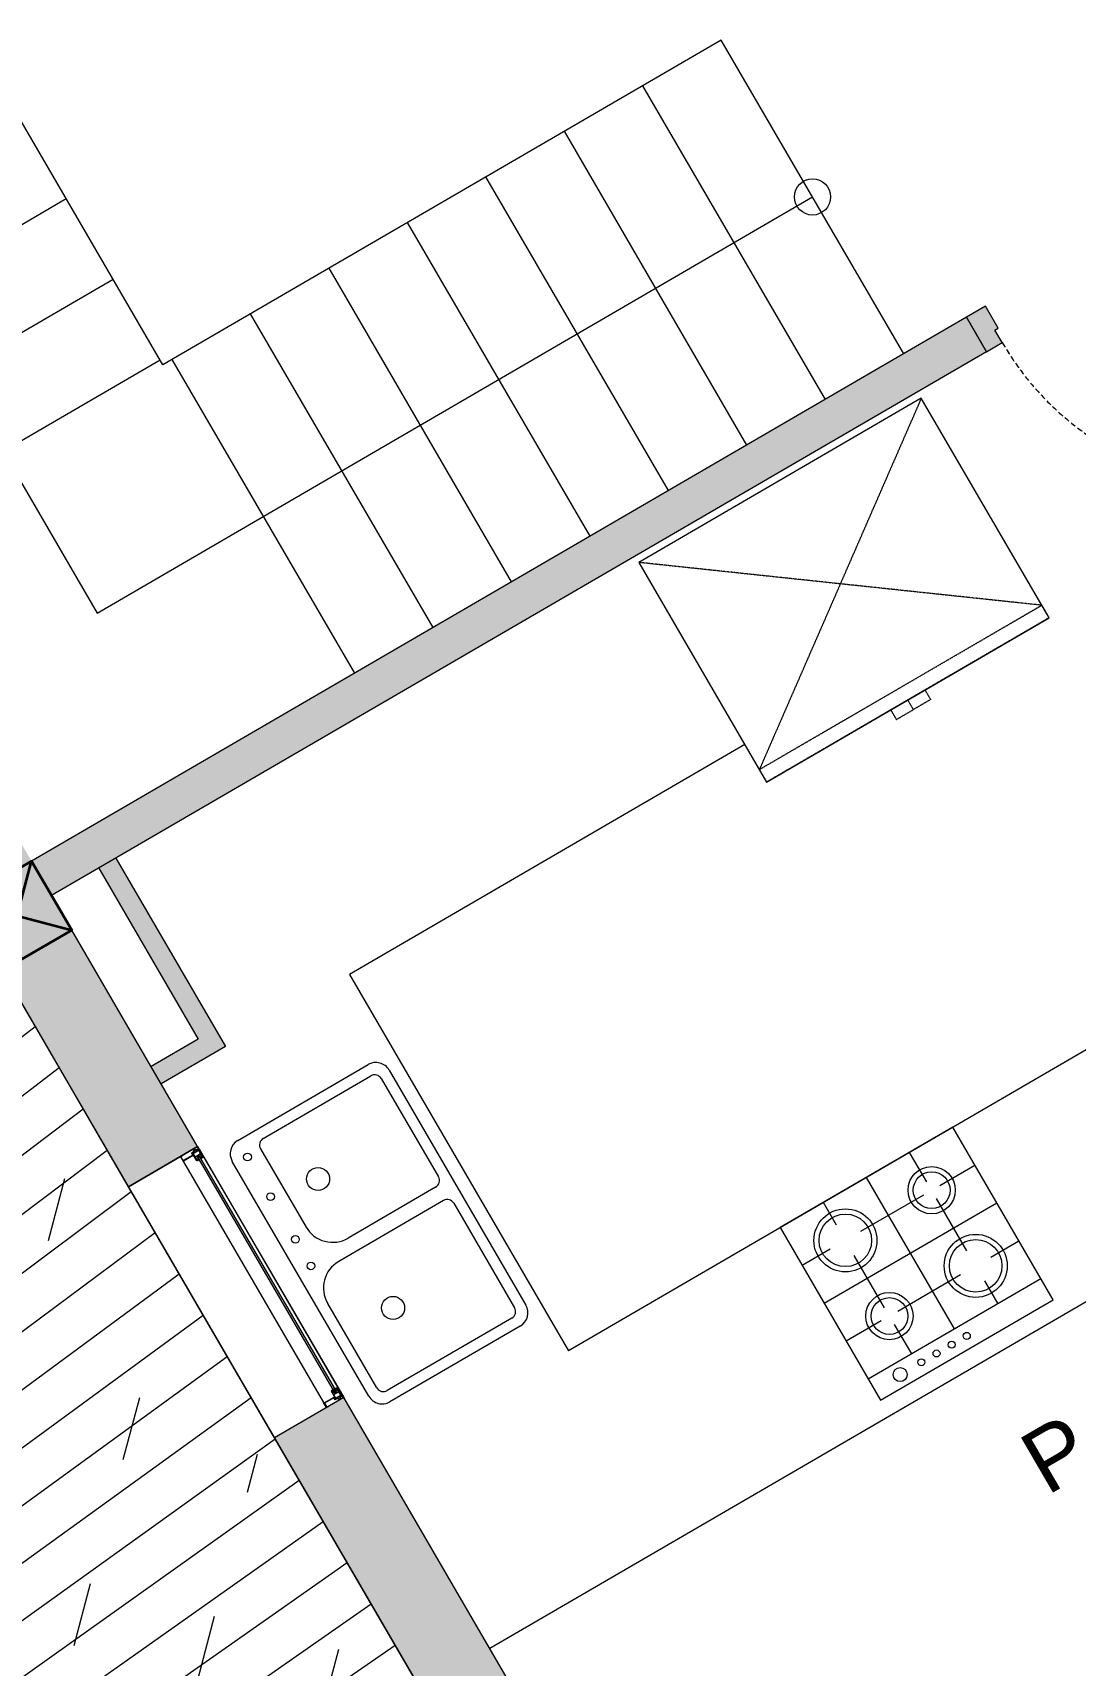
# Model space of a CAD drawing. Header units: millimetres. Extents: x 403824132 to 733479728, y 1974822364 to 2151530530.
# Drawn here: x 568749343 to 568752219, y 2063106159 to 2063110663 of the extents above; entities that cross this region are included whole.
import ezdxf
from ezdxf.enums import TextEntityAlignment as Align

# ---------------------------------------------------------------- set-up
doc = ezdxf.new("R2010")
doc.units = ezdxf.units.MM
doc.linetypes.add('HIDDEN', pattern=[0.75, 0.5, -0.25])
for name, color, linetype, lineweight in [('A-COT VACH', 2, 'Continuous', 35), ('A-HATCH', 251, 'Continuous', 5), ('A-TEXT', 7, 'Continuous', 18), ('E- CHU THICH', 162, 'Continuous', 13), ('E- THAY', 9, 'Continuous', 20), ('E- Tuong', 4, 'Continuous', 13), ('E-NoiThat', 32, 'Continuous', 9), ('i_Hatch', 250, 'Continuous', 13), ('i_ThietBi', 32, 'Continuous', 13), ('LD-CUA', 146, 'Continuous', 13), ('LD-THAY', 9, 'Continuous', 13)]:
    doc.layers.add(name, color=color, linetype=linetype, lineweight=lineweight)
doc.styles.add('AA - Arial - Regular', font='arial.ttf', dxfattribs={"height": 250})

# ---------------------------------------------------------------- blocks, each defined once
blk = doc.blocks.new('A$C67F81534')
at = {"color": 2, "linetype": 'Continuous'}
for p, q in [((505.0368122886863, 2254.250084117288), (497.9810249581933, 2284.33373191976)), ((505.0368122886863, 2254.250084117288), (530.3570659263058, 2228.267284944887)), ((943.2165586510673, 2228.267284944887), (968.5368122886866, 2254.250084117288)), ((968.5368122886866, 2254.250084117288), (975.5925996201113, 2284.33373191976)), ((530.3570659263058, 2228.267284944887), (515.381573151797, 2003.634893315146)), ((958.1920514265075, 2003.634893315146), (943.2165586510673, 2228.267284944887)), ((308.3283516196533, 2003.634893315262), (308.3283516196533, -4.17677219957e-05)), ((1183.828351619653, 2003.634893315262), (308.3283516196533, 2003.634893315262)), ((1183.828351619653, -4.17677219957e-05), (1183.828351619653, 2003.634893315262)), ((57.71316081751137, 1864.055273599108), (27.62951301410794, 1871.111060930183)), ((57.71316081751137, 1864.055273599108), (83.69595998991282, 1838.735019961372)), ((83.69595998991282, 1838.735019961372), (308.3283516196533, 1853.710512736696)), ((1408.460743249394, 1838.735019961372), (1183.828351619653, 1853.710512736696)), ((1434.443542421795, 1864.055273599108), (1408.460743249394, 1838.735019961372)), ((1434.443542421795, 1864.055273599108), (1464.527190224267, 1871.111060930183)), ((57.71316081751137, 1400.555273599108), (27.62951301410794, 1393.499486268032)), ((83.69595998991282, 1425.875527236843), (57.71316081751137, 1400.555273599108)), ((308.3283516196533, 1410.900034461636), (83.69595998991282, 1425.875527236843)), ((1183.828351619653, 1410.900034461636), (1408.460743249394, 1425.875527236843)), ((1408.460743249394, 1425.875527236843), (1434.443542421795, 1400.555273599108)), ((1434.443542421795, 1400.555273599108), (1464.527190224267, 1393.499486268032)), ((57.71316081751137, 1269.571950048907), (27.62951301410794, 1276.627737379982)), ((57.71316081751137, 1269.571950048907), (83.69595998991282, 1244.251696411054)), ((1434.443542421795, 1269.571950048907), (1408.460743249394, 1244.251696411054)), ((1434.443542421795, 1269.571950048907), (1464.527190224267, 1276.627737379982)), ((83.69595998991282, 1244.251696411054), (308.3283516196533, 1259.227189186378)), ((1408.460743249394, 1244.251696411054), (1183.828351619653, 1259.227189186378)), ((83.69595998991282, 831.3922036866423), (57.71316081751137, 806.0719500489067)), ((308.3283516196533, 816.4167109113187), (83.69595998991282, 831.3922036866423)), ((1183.828351619653, 816.4167109113187), (1408.460743249394, 831.3922036866423)), ((1408.460743249394, 831.3922036866423), (1434.443542421795, 806.0719500489067)), ((57.71316081751137, 806.0719500489067), (27.62951301410794, 799.0161627178313)), ((1434.443542421795, 806.0719500489067), (1464.527190224267, 799.0161627178313)), ((64.248076104559, 608.7750672858674), (34.16442830208689, 615.8308546169426)), ((64.248076104559, 608.7750672858674), (90.23087527696043, 583.4548136480153)), ((90.23087527696043, 583.4548136480153), (308.3283516196533, 597.9946454041637)), ((1401.925827961415, 583.4548136480153), (1183.828351619653, 597.9946454041637)), ((1427.908627133816, 608.7750672858674), (1401.925827961415, 583.4548136480153)), ((1427.908627133816, 608.7750672858674), (1457.99227493722, 615.8308546169426)), ((64.248076104559, 145.2750672858674), (34.16442830208689, 138.219279954792)), ((90.23087527696043, 170.5953209236031), (64.248076104559, 145.2750672858674)), ((308.3283516196533, 156.0554891674546), (90.23087527696043, 170.5953209236031)), ((1183.828351619653, 156.0554891674546), (1401.925827961415, 170.5953209236031)), ((1401.925827961415, 170.5953209236031), (1427.908627133816, 145.2750672858674)), ((1427.908627133816, 145.2750672858674), (1457.99227493722, 138.219279954792)), ((308.3283516196533, -4.17677219957e-05), (1183.828351619653, -4.17677219957e-05)), ((530.3570659263058, -224.6324333974626), (515.381573151797, -4.17677219957e-05)), ((958.1920514265075, -4.17677219957e-05), (943.2165586510673, -224.6324333974626)), ((505.0368122886863, -250.615232569864), (530.3570659263058, -224.6324333974626)), ((943.2165586510673, -224.6324333974626), (968.5368122886866, -250.615232569864)), ((505.0368122886863, -250.615232569864), (497.9810249581933, -280.6988803723361)), ((968.5368122886866, -250.615232569864), (975.5925996201113, -280.6988803723361))]:
    blk.add_line(p, q, dxfattribs=at)
at = {"color": 8, "linetype": 'Continuous'}
for p, q in [((561.1886273045093, 2226.211847519735), (546.3501636907458, 2003.634893315146)), ((328.9283516192809, 1983.034893315169), (328.9283516192809, 20.59995823225472)), ((1163.228351619094, 1983.034893315169), (328.9283516192809, 1983.034893315169)), ((1163.228351619094, 20.59995823225472), (1163.228351619094, 1983.034893315169)), ((85.75139741506426, 1807.903458583634), (308.3283516196533, 1822.741922197165)), ((1406.405305824242, 1807.903458583634), (1183.828351619653, 1822.741922197165)), ((308.3283516196533, 1441.86862500105), (85.75139741506426, 1456.707088614581)), ((85.75139741506426, 1213.420135033317), (308.3283516196533, 1228.258598646964)), ((1406.405305824242, 1213.420135033317), (1183.828351619653, 1228.258598646964)), ((308.3283516196533, 847.3853014508495), (85.75139741506426, 862.2237650643801)), ((328.9283516192809, 20.59995823225472), (1163.228351619094, 20.59995823225472)), ((561.1886273045093, -222.5769959723111), (546.3501636907458, -4.17677219957e-05))]:
    blk.add_line(p, q, dxfattribs=at)
at = {"color": 8}
for p, q in [((927.2234608875588, 2003.634893315146), (912.3849972737953, 2226.211847519735)), ((328.9283516192809, 1245.869158420479), (1066.094086513854, 1983.034893315169)), ((328.9283516192809, 1890.750542862573), (421.2127020722253, 1983.034893315169)), ((328.9283516192809, 1517.398162396159), (794.5650825388727, 1983.034893315169)), ((328.9283516192809, 1138.388927680091), (1163.228351619094, 1972.688927680137)), ((863.8768621627241, 1486.661247989745), (1163.228351619094, 1786.01273744693)), ((328.9283516192809, 1624.87839313643), (442.4412205750122, 1738.391262092162)), ((821.4504552911966, 1359.38202737621), (1163.228351619094, 1701.159923704457)), ((1183.828351619653, 1441.86862500105), (1406.405305824242, 1456.707088614581)), ((954.3865301543846, 1113.308867523214), (1163.228351619094, 1322.150688988506)), ((818.4667985718698, 875.5657594499643), (1163.228351619094, 1220.327312497655)), ((818.4667985718698, 875.5657594499643), (1163.228351619094, 1220.327312497655)), ((328.9283516192809, 951.7127374468837), (581.0341496877372, 1203.818535515107)), ((328.9283516192809, 866.8599237045273), (425.4706578264013, 963.4022299116476)), ((911.4828860973939, 691.3959887502715), (1163.228351619094, 943.1414542724381)), ((716.9432609323413, 774.042221810785), (804.985632378608, 862.0845932565861)), ((716.9432609323413, 774.042221810785), (804.985632378608, 862.0845932565861)), ((1183.828351619653, 847.3853014508495), (1406.405305824242, 862.2237650643801)), ((618.3232699073851, 777.2456072765635), (671.5438176793978, 830.4661550485761)), ((695.6868608454242, 752.7858217238681), (714.2754446882753, 771.3744055668358)), ((695.6868608454242, 752.7858217238681), (714.2754446882753, 771.3744055668358)), ((328.9283516192809, 487.8506889884593), (605.3281206442042, 764.2504580129172)), ((462.2402104483917, 519.3391713266028), (676.9437339818105, 734.0426948603708)), ((524.4656071923673, 581.5645680709276), (676.9437339818105, 734.0426948603708)), ((880.1511006252838, 660.0642032787435), (901.5855293506756, 681.4986320035532)), ((328.9283516192809, 108.8414542725077), (855.7776027852666, 635.6907054382609)), ((529.1864223033187, 20.59995823225472), (1163.228351619094, 654.6418875483793)), ((864.5295847943053, 644.4426874471827), (872.1641067899764, 652.0772094433196)), ((92.2863127030432, 552.6232522702776), (308.3283516196533, 567.0260548647492)), ((1050.553052395582, 451.4569203326245), (1163.228351619094, 564.1322195564862)), ((1399.870390536263, 552.6232522702776), (1183.828351619653, 567.0260548647492)), ((1121.263730513863, 426.0010762099407), (1163.228351619094, 467.9656973151723)), ((328.9283516192809, 386.0273124976084), (368.9021153319626, 426.0010762099407)), ((715.862612536177, 20.59995823225472), (1027.925635397434, 332.6629810932791)), ((308.3283516196533, 187.0240797069855), (92.2863127030432, 201.4268823013408)), ((1183.828351619653, 187.0240797069855), (1399.870390536263, 201.4268823013408)), ((619.6960902949795, 20.59995823225472), (654.5732549307868, 55.47712286817841)), ((1094.871847252361, 20.59995823225472), (1163.228351619094, 88.95646259910427)), ((927.2234608875588, -4.17677219957e-05), (912.3849972737953, -222.5769959723111))]:
    blk.add_line(p, q, dxfattribs=at)
at = {"color": 2, "linetype": 'Continuous'}
for centre, radius, start, end in [((736.7868122886866, 1266.141308836872), 1045.822171541418, 76.80048482844076, 103.1995151715592), ((736.7868122886866, 1266.141308836872), 984.0221715414186, 77.8904461773857, 102.1095538226143), ((1045.821936097927, 1632.305273599107), 1045.822171541418, 166.800484824993, 193.1995151750069), ((1045.821936097927, 1632.305273599107), 1014.922171541418, 166.800484824993, 193.1995151750069), ((446.3347671413794, 1632.305273599107), 1045.822171541418, 346.8004848249929, 13.19951517500699), ((1045.821936097927, 1632.305273599107), 984.0221715414186, 167.8904461969507, 192.1095538030492), ((446.3347671413794, 1632.305273599107), 984.0221715414186, 347.8904461969506, 12.10955380304924), ((1045.821936097927, 1037.821950048906), 1045.822171541418, 166.800484824993, 193.1995151750069), ((1045.821936097927, 1037.821950048906), 1014.922171541418, 166.800484824993, 193.1995151750069), ((446.3347671413794, 1037.821950048906), 1045.822171541418, 346.8004848249929, 13.19951517500699), ((1045.821936097927, 1037.821950048906), 984.0221715414186, 167.8904461969507, 192.1095538030492), ((446.3347671413794, 1037.821950048906), 984.0221715414186, 347.8904461969506, 12.10955380304924), ((1052.356851385906, 377.0250672858674), 1045.822171541418, 166.800484824993, 193.1995151750069), ((1052.356851385906, 377.0250672858674), 1014.922171541418, 166.800484824993, 193.1995151750069), ((439.7998518534004, 377.0250672858674), 1014.922171541418, 346.8004848249929, 13.19951517500699), ((439.7998518534004, 377.0250672858674), 1045.822171541418, 346.8004848249929, 13.19951517500699), ((1052.356851385906, 377.0250672858674), 984.0221715414186, 167.8904461969507, 192.1095538030492), ((439.7998518534004, 377.0250672858674), 984.0221715414186, 347.8904461969506, 12.10955380304924), ((736.7868122886866, 737.4935427105518), 984.0221715414186, 257.8904461773857, 282.1095538226141), ((736.7868122886866, 737.4935427105518), 1045.822171541418, 256.8004848284407, 283.1995151715593)]:
    blk.add_arc(centre, radius, start, end, dxfattribs=at)
at = {"color": 8, "linetype": 'Continuous'}
for centre, start, end in [((736.7868122886866, 1266.141308836872), 76.80048482844076, 103.1995151715592), ((446.3347671413794, 1632.305273599107), 346.8004848249929, 13.19951517500699), ((446.3347671413794, 1037.821950048906), 346.8004848249929, 13.19951517500699), ((736.7868122886866, 737.4935427105518), 256.8004848284407, 283.1995151715593)]:
    blk.add_arc(centre, 1014.922171541418, start, end, dxfattribs=at)
at = {"color": 8}
for centre, radius, start, end in [((804.4162054937331, 929.1248334007105), 30.87220209516123, 137.031016933112, 215.0700487606118), ((762.9405305003747, 931.9883384035202), 26.21356438686432, 308.1934003881607, 43.90766527647505), ((698.4538130257276, 914.3084581674776), 30.87220209516123, 177.0310169432422, 255.0700487456199), ((664.8409771053119, 889.8419802953722), 26.21356438686432, 348.1934004179134, 83.90766529289235), ((746.9635007828474, 917.8355939927278), 37.56386467009188, 156.0384737119898, 244.4359237815797), ((688.1855687834324, 896.1661885550711), 44.28682309241754, 343.9865722407625, 56.48782527179212), ((753.3095725048332, 929.539187815506), 23.71430456975139, 148.7907800971929, 240.7624311933613), ((726.3106848886237, 922.4175661433256), 20.53877804133036, 318.6409317407038, 70.91227962468447), ((781.8491265242917, 897.6381635996513), 32.21870847391171, 145.8330266303588, 240.6579535065184), ((744.2578962827101, 888.7897267848019), 29.076542895512, 318.5782775862965, 67.91270257753908), ((843.8439814401792, 900.6453499421476), 37.56386467009188, 116.0384737055574, 204.435923790608), ((784.8886479074132, 921.8273487653348), 44.28682309241754, 303.9865722332902, 16.48782525869027), ((856.2282795123756, 905.5316466687946), 23.71430456975139, 108.7907800931105, 200.7624312084795), ((830.9682415239513, 917.4307184215868), 20.53877804133036, 278.6409317388163, 30.91227958759037), ((865.1803050171579, 901.2171444548293), 26.21356438686432, 268.1934004093927, 3.907665283719358), ((895.1118898130951, 872.3635223428718), 30.87220209516123, 97.03101694599316, 175.0700487544899), ((630.6013881750405, 814.3490582781378), 44.28682309241754, 23.98657222476296, 96.48782523401907), ((661.6990710683167, 868.7305122999242), 37.56386467009188, 196.0384737004287, 284.4359237536527), ((642.9328612852843, 858.9651324599984), 20.53877804133036, 358.6409317294427, 110.9122796050728), ((659.0375189743935, 881.7751616106834), 23.71430456975139, 188.7907800966763, 280.7624312395101), ((678.2967813340945, 844.7409580952951), 29.076542895512, 358.5782775769501, 107.9127025873301), ((701.405668802559, 875.6824309839868), 32.21870847391171, 185.8330266407055, 280.6579535073986), ((731.1594144469127, 855.6485727191903), 23.19747010121643, 171.2967028761516, 266.1216297543088), ((709.4620287409053, 838.2599890534766), 20.93511088476864, 344.0419538152044, 93.37637877730808), ((764.921001647599, 871.0968917591963), 23.19747010121643, 171.2967028761516, 266.1216297543088), ((743.2236159415912, 853.7083080934825), 20.93511088476864, 344.0419538152044, 93.37637877730808), ((791.1923738447949, 856.4132832001195), 23.19747010121643, 131.2967028963692, 226.1216297105914), ((763.3940459797159, 857.0396659924882), 20.93511088476864, 304.0419538179802, 53.37637878983603), ((799.1415898073462, 887.7612370392308), 23.19747010121643, 171.2967028761516, 266.1216297543088), ((777.4442041013388, 870.3726533735171), 20.93511088476864, 344.0419538152044, 93.37637877730808), ((821.8035645829513, 838.4182792821667), 20.93511088476864, 104.0419538291536, 213.3763788024706), ((825.4129620045421, 873.0776284801541), 23.19747010121643, 131.2967028963692, 226.1216297105914), ((795.8959165327251, 848.5144746719162), 23.19747010121643, 291.2967028932791, 26.12162972997777), ((797.6146341403946, 873.7040112725226), 20.93511088476864, 304.0419538179802, 53.37637878983603), ((857.5852631740271, 862.7491726801961), 32.21870847391171, 105.8330266292887, 200.6579535094743), ((823.1010446017606, 880.1340538362273), 29.076542895512, 278.5782775971318, 27.91270253810548), ((894.5794353345409, 858.1210942801554), 32.21870847391171, 105.8330266292887, 200.6579535094743), ((860.095216761343, 875.5059754363028), 29.076542895512, 278.5782775971318, 27.91270253810548), ((907.0090593993663, 825.2032864366192), 37.56386467009188, 76.03847370884714, 164.4359237748305), ((875.4621801376343, 879.3253968500065), 44.28682309241754, 263.9865722328682, 336.4878252651585), ((616.7835162086412, 794.4988194222096), 26.21356438686432, 28.19340042453008, 123.9076652549712), ((626.8056935416532, 834.8471432819498), 30.87220209516123, 217.0310169407572, 295.0700487356796), ((680.2190502965823, 789.207089448115), 20.93511088476864, 24.04195382079714, 133.3763787832126), ((698.5638202074913, 839.799987439299), 23.19747010121643, 171.2967028761516, 266.1216297543088), ((676.866434501484, 822.4114037734689), 20.93511088476864, 344.0419538152044, 93.37637877730808), ((837.6718352334574, 818.4106429163367), 23.19747010121643, 91.29670289720528, 186.1216297250427), ((816.7797117279844, 836.7589007009517), 20.93511088476864, 264.0419537876557, 13.37637878110401), ((858.797736743465, 833.7902008821255), 20.93511088476864, 104.0419538291536, 213.3763788024706), ((832.8900886932387, 843.8863962719914), 23.19747010121643, 291.2967028932791, 26.12162972997777), ((874.6660073930395, 813.7825645162958), 23.19747010121643, 91.29670289720528, 186.1216297250427), ((853.773883888498, 832.130822300911), 20.93511088476864, 264.0419537876557, 13.37637878110401), ((893.17629872635, 787.3404047754593), 32.21870847391171, 65.83302665920392, 160.6579534796945), ((877.9346409020945, 822.8240248234943), 29.076542895512, 238.5782775903797, 347.9127025573092), ((919.6368331369013, 820.985933551099), 23.71430456975139, 68.79078010339246, 160.7624312069568), ((907.9350972631946, 846.3379907705821), 20.53877804133036, 238.6409317275165, 350.9122795940766), ((619.8481810167431, 756.7635163301602), 20.53877804133036, 38.64093170369578, 150.9122795846416), ((617.5230603963137, 784.5888868030161), 23.71430456975139, 228.7907801264842, 320.7624312259292), ((656.0816384693608, 768.5986562287435), 29.076542895512, 38.57827760146861, 147.9127025494784), ((653.8952779127285, 807.1553061186568), 32.21870847391171, 225.8330266555867, 320.6579534750759), ((685.6630459036678, 816.4743280309485), 23.19747010121643, 211.2967028780476, 306.1216297497793), ((694.5796237532048, 767.8785904770482), 23.19747010121643, 11.2967028749682, 106.1216297506373), ((709.0212511010468, 791.6394571952987), 20.93511088476864, 184.0419538112812, 293.3763788190848), ((848.8495420366526, 759.4225096346344), 23.19747010121643, 51.29670289457854, 146.1216297076735), ((844.6392796924338, 786.9072886902139), 20.93511088476864, 224.0419538279139, 333.3763787763098), ((869.3033644370734, 748.7404043547577), 23.19747010121643, 51.29670289457854, 146.1216297076735), ((865.0931020928548, 776.2251834102208), 20.93511088476864, 224.0419538279139, 333.3763787763098), ((928.1033473843707, 770.5837732723448), 30.87220209516123, 57.0310169454905, 135.070048727961), ((923.7211739439516, 811.9265819835708), 26.21356438686432, 228.1934004092463, 323.9076652823646), ((639.0803842302411, 714.6591024723602), 44.28682309241754, 63.98657223594262, 136.4878252255106), ((627.9468665383756, 776.3069183982443), 37.56386467009188, 236.0384737346472, 324.4359237499135), ((688.0071799615398, 695.9906503695528), 29.076542895512, 78.57827757628388, 187.9127025592926), ((661.5485937707126, 724.1213923216562), 32.21870847391171, 265.8330266591307, 0.657953496443712), ((689.3482252154497, 732.8333640780763), 20.93511088476864, 64.04195383076792, 173.3763787919929), ((675.991524699144, 757.2206135886954), 23.19747010121643, 251.2967028811536, 346.1216297266976), ((717.8041093759238, 728.9710123980185), 20.93511088476864, 64.04195383076792, 173.3763787919929), ((704.4474088586867, 753.3582619087538), 23.19747010121643, 251.2967028811536, 346.1216297266976), ((808.8839149530977, 729.2572490370368), 23.19747010121643, 11.2967028749682, 106.1216297506373), ((823.3255423009397, 753.018115755287), 20.93511088476864, 184.0419538112812, 293.3763788190848), ((819.4953210335224, 707.0500864770728), 23.19747010121643, 11.2967028749682, 106.1216297506373), ((833.9369483813642, 730.8109531953232), 20.93511088476864, 184.0419538112812, 293.3763788190848), ((871.968792071566, 706.6964605139801), 32.21870847391171, 25.83302662350416, 120.657953522749), ((883.1014361223206, 743.6756392808165), 29.076542895512, 198.5782775724241, 307.9127025817846), ((906.9030927196144, 726.8095834353007), 37.56386467009188, 36.03847372744939, 124.4359237630547), ((917.5258031301199, 788.5474684507353), 44.28682309241754, 223.9865722580726, 296.4878252650253), ((913.8656664425508, 715.4619271841362), 23.71430456975139, 28.79078011280209, 120.7624312387382), ((921.1976049654187, 742.4044605876552), 20.53877804133036, 198.6409317346123, 310.9122795844135), ((641.2547677746043, 690.5709803840144), 26.21356438686432, 68.19340042037337, 163.9076652703753), ((622.9967983989045, 727.9217211048817), 30.87220209516123, 257.0310169505902, 335.0700487343631), ((667.8582225125282, 663.6339897041908), 20.53877804133036, 78.64093175348212, 190.9122795979398), ((648.1912734191864, 683.4549014355289), 23.71430456975139, 268.7907800950886, 0.7624312215181508), ((709.6551404530181, 643.742359429365), 44.28682309241754, 103.9865722140851, 176.4878252487975), ((661.4999188641085, 683.8108390071426), 37.56386467009188, 276.0384737253882, 4.435923778585114), ((732.577911143191, 695.5167055220807), 20.93511088476864, 104.0419538291536, 213.3763788024706), ((706.6702630929649, 705.6129009119466), 23.19747010121643, 291.2967028932791, 26.12162972997777), ((759.1350901303813, 660.8910335163819), 29.076542895512, 118.5782775948077, 227.9127025302745), ((720.7845448376611, 665.4331806757255), 32.21870847391171, 305.8330266173708, 40.6579534817096), ((766.5302764326334, 705.8221182367997), 20.93511088476864, 144.0419538272502, 253.376378768183), ((740.1941573200747, 696.9031374386979), 23.19747010121643, 331.2967028990589, 66.12162973566589), ((789.680457552895, 694.7179931168213), 20.93511088476864, 144.0419538272502, 253.376378768183), ((763.3443384403363, 685.7990123187193), 23.19747010121643, 331.2967028990589, 66.12162973566589), ((836.183829295449, 679.7233063702002), 29.076542895512, 158.5782775742901, 267.9127025796373), ((803.8859712798147, 658.5515376363182), 32.21870847391171, 345.8330266293827, 80.65795349390262), ((821.9861082332209, 684.8973079170099), 23.19747010121643, 11.2967028749682, 106.1216297506373), ((836.4277355810626, 708.6581746352604), 20.93511088476864, 184.0419538112812, 293.3763788190848), ((832.5975143136458, 662.6901453570463), 23.19747010121643, 11.2967028749682, 106.1216297506373), ((847.0391416614873, 686.4510120752965), 20.93511088476864, 184.0419538112812, 293.3763788190848), ((891.3974801898003, 691.9695651936341), 44.28682309241754, 183.9865722399763, 256.4878252459025), ((843.5756643880159, 651.5037480947793), 37.56386467009188, 356.0384737165126, 84.43592376679983), ((887.9535085102543, 671.4094619737007), 30.87220209516123, 17.03101695474533, 95.07004873589594), ((911.171214096248, 705.896697607357), 26.21356438686432, 188.193400413286, 283.9076653069527), ((726.8043612763285, 626.6874541525029), 26.21356438686432, 108.1934004232149, 203.9076652864225), ((688.8093519555404, 643.5637849953491), 30.87220209516123, 297.0310169320955, 15.07004876159935), ((764.4985537780448, 623.1528932008658), 20.53877804133036, 118.6409317018828, 230.9122795738968), ((736.692160256207, 625.6949212733888), 23.71430456975139, 308.7907801278161, 40.76243120465117), ((809.3029440129175, 634.7815613033018), 44.28682309241754, 143.986572256915, 216.4878252644041), ((746.6583819035443, 634.5222176583483), 37.56386467009188, 316.0384737251925, 44.43592376169604), ((833.4026911417022, 632.7400525581324), 26.21356438686432, 148.1934004024869, 243.9076652751012), ((793.4489290118217, 621.2453508103499), 30.87220209516123, 337.031016944143, 55.07004875114882), ((864.5500898221508, 654.2617817238205), 20.53877804133036, 158.6409317139718, 270.9122796256069), ((841.6151724169031, 638.3354829595191), 23.71430456975139, 348.7907801210488, 80.762431206845)]:
    blk.add_arc(centre, radius, start, end, dxfattribs=at)
blk = doc.blocks.new('A$C33A8190A')
at = {"layer": 'i_ThietBi', "linetype": 'HIDDEN'}
for p, q in [((-899.9224336948828, 40), (0, 700)), ((-899.9224336948828, 700), (0, 40))]:
    blk.add_line(p, q, dxfattribs=at)
at = {"layer": 'i_ThietBi'}
blk.add_lwpolyline([(-899.9224336948828, 700), (0, 700), (0, 0), (-899.9224336948828, 0)], close=True, dxfattribs=at)
at = {"layer": 'i_ThietBi', "linetype": 'HIDDEN'}
for points in [[(-899.9224336948828, 0), (0, 0), (0, 40), (-899.9224336948828, 40)], [(-449.9612168474705, 0), (-504.5205294382176, 0), (-504.5205294382176, -30.66110742175079), (-449.9612168474705, -30.66110742175079)], [(-395.4019042567234, 0), (-395.4019042567234, -30.66110742175079), (-449.9612168474705, -30.66110742175079), (-449.9612168474705, 0)]]:
    blk.add_lwpolyline(points, close=True, dxfattribs=at)
blk = doc.blocks.new('A$C395E768C')
at = {"layer": 'i_ThietBi'}
for p, q in [((-124.9999999999709, -65.78947368543231), (-125, 0)), ((-2.91038e-11, -438.5964912362322), (0, 0)), ((124.9999999999418, -85.52631579105946), (124.9999999999709, 0)), ((-168.8596491235948, -109.6491228090599), (-250, -109.6491228090526)), ((100.8771929819486, -109.6491228090526), (-81.14035087634696, -109.6491228090599)), ((149.1228070179349, -109.6491228090526), (249.9999999999709, -109.6491228090526)), ((-125, -304.8245614091939), (-125, -153.5087719326839)), ((124.9999999999709, -285.0877193035558), (124.9999999999418, -133.7719298270458)), ((-250.0000000000291, -219.2982456181089), (249.9999999999709, -219.2982456181053)), ((-149.1228070179932, -328.9473684271761), (-250.0000000000291, -328.9473684271688)), ((-125, -353.0701754451693), (-125, -438.5964912362467)), ((-100.8771929819777, -328.9473684271761), (81.14035087631781, -328.9473684271688)), ((168.8596491235657, -328.9473684271726), (249.9999999999709, -328.9473684271652)), ((124.9999999999418, -372.8070175507963), (124.9999999999709, -438.5964912362322)), ((-250.0000000000291, -438.5964912362394), (249.9999999999709, -438.5964912362322))]:
    blk.add_line(p, q, dxfattribs=at)
blk.add_lwpolyline([(250, -500.0000000093041), (250, 0), (-250, 0), (-250.0000000000291, -500.0000000093058)], close=True, dxfattribs=at)
for centre, radius in [((-124.9999999999709, -109.6491228090562), 78.94736842252314), ((-124.9999999999709, -109.6491228090562), 65.78947368543595), ((124.9999999999418, -109.6491228090526), 59.21052631689235), ((124.9999999999418, -109.6491228090526), 46.05263157980514), ((-125, -328.9473684271797), 59.21052631689235), ((-125, -328.9473684271797), 46.05263157980514), ((124.9999999999418, -328.9473684271726), 78.94736842252314), ((124.9999999999418, -328.9473684271726), 65.78947368543595), ((-175.4385964898683, -469.298245622769), 17.54385964944958), ((-114.0350877167948, -469.2982456227654), 8.771929824724793), ((-70.17543859314172, -469.2982456227654), 8.771929824724793), ((-26.31578946954687, -469.2982456227654), 8.771929824724793), ((17.54385965407709, -469.298245622769), 8.771929824724793)]:
    blk.add_circle(centre, radius, dxfattribs=at)
blk = doc.blocks.new('DOUBLE-SINK1000')
for p, q in [((-449.199999999997, 0), (449.2000000000007, 0)), ((-499.9999999999964, -549.2000000000007), (-499.9999999999964, -50.79999999999927)), ((-438.0874999999977, -36.51250000000073), (-115.0374999999985, -36.51250000000073)), ((500.0000000000036, -50.79999999999927), (500.0000000000036, -549.2000000000007)), ((-463.4874999999956, -538.0875000000013), (-463.4874999999956, -61.91250000000218)), ((438.0875000000012, -101.6000000000021), (138.9625000000014, -101.6000000000021)), ((-13.43749999999636, -538.0875000000013), (-13.43749999999636, -138.1124999999993)), ((463.4875000000029, -127), (463.4875000000029, -538.0875000000013)), ((37.3625000000029, -538.0875000000013), (37.3625000000029, -203.2000000000007)), ((-38.83749999999782, -563.4875000000029), (-438.0874999999977, -563.4875000000029)), ((438.0875000000012, -563.4875000000029), (62.76250000000437, -563.4875000000029)), ((449.2000000000007, -600), (-449.199999999997, -600))]:
    blk.add_line(p, q)
at = {"color": 44}
for centre, radius in [((19.90000000000145, -50.79999999999927), 12.7), ((121.5000000000036, -50.79999999999927), 12.7), ((284.9000000000014, -50.79999999999927), 12.7), ((436.5000000000036, -50.79999999999927), 12.7), ((-236.8749999999963, -215.9000000000014), 38.1), ((256.3250000000007, -215.9000000000014), 38.1)]:
    blk.add_circle(centre, radius, dxfattribs=at)
for centre, radius, start, end in [((-449.199999999997, -50.79999999999927), 50.8, 90, 180), ((449.2000000000007, -50.79999999999927), 50.8, 0, 90), ((-438.0874999999977, -61.91250000000218), 25.4, 90, 180), ((-115.0374999999985, -138.1124999999993), 101.6, 0, 90), ((138.9625000000014, -203.2000000000007), 101.6, 90, 180), ((438.0875000000012, -127), 25.4, 0, 90), ((-438.0874999999977, -538.0875000000013), 25.4, 180, 270), ((-38.83749999999782, -538.0875000000013), 25.4, 270, 0), ((62.76250000000437, -538.0875000000013), 25.4, 180, 270), ((438.0875000000012, -538.0875000000013), 25.4, 270, 0), ((-449.199999999997, -549.2000000000007), 50.8, 180, 270), ((449.2000000000007, -549.2000000000007), 50.8, 270, 0)]:
    blk.add_arc(centre, radius, start, end)
blk = doc.blocks.new('*U253')
h = blk.add_hatch(color=253)
h.dxf.hatch_style = 1
h.paths.add_polyline_path([(50, 100), (90, 100), (90, 0), (50, 0)])
h.paths.add_polyline_path([(50, 700.0000000149012), (90, 700.0000000149012), (90, 800.0000000149012), (50, 800.0000000149012)])
h = blk.add_hatch(color=254)
h.dxf.hatch_style = 1
h.paths.add_polyline_path([(21.73011238398612, 594.5156181268103), (21.73011238398612, 764.1349438228935), (50, 764.1349438228935), (50, 735.8650562069088), (27.38408990719472, 735.8650562069088), (27.38408990719472, 594.5156181268103)])
h = blk.add_hatch(color=254)
h.dxf.hatch_style = 1
h.paths.add_polyline_path([(90, 100), (50, 100), (50, 700.0000000149012), (90, 700.0000000149012)])
h = blk.add_hatch(color=253)
h.dxf.hatch_style = 1
h.paths.add_polyline_path([(0, 0), (50, 0), (50, -40), (60, -40), (60, -110), (0, -110)])
h = blk.add_hatch(color=253)
h.dxf.hatch_style = 1
h.paths.add_polyline_path([(900.0000000149012, -1.058790174325917e-24), (850.0000000149012, -1.058790174325917e-24), (850.0000000149012, -40), (840.0000000149012, -40), (840.0000000149012, -110), (900.0000000149012, -110)])
for p, q in [((70, 100), (70, 700.0000000149012)), ((90, 700.0000000149012), (90, 100))]:
    blk.add_line(p, q)
for points in [[(50, 700.0000000149012), (90, 700.0000000149012), (90, 800.0000000149012), (50, 800.0000000149012), (50, 700.0000000149012)], [(50, 702.9059273042367), (50, 100)], [(50, 100), (90, 100), (90, 0), (50, 0), (50, 100)]]:
    blk.add_lwpolyline(points)
for points in [[(21.73011238398612, 594.5156181268103), (21.73011238398612, 764.1349438228935), (50, 764.1349438228935), (50, 735.8650562069088), (27.38408990719472, 735.8650562069088), (27.38408990719472, 594.5156181268103)], [(90, 100), (50, 100), (50, 700.0000000149012), (90, 700.0000000149012)], [(0, 0), (50, 0), (50, -40), (60, -40), (60, -110), (0, -110)], [(900.0000000149012, -1.058790174325917e-24), (850.0000000149012, -1.058790174325917e-24), (850.0000000149012, -40), (840.0000000149012, -40), (840.0000000149012, -110), (900.0000000149012, -110)]]:
    blk.add_lwpolyline(points, close=True)
at = {"linetype": 'HIDDEN', "ltscale": 30}
blk.add_arc((50, 0), 800.0000000149012, 0, 90, dxfattribs=at)
blk = doc.blocks.new('SFFSF')
h = blk.add_hatch(color=250)
h.paths.add_polyline_path([(339646.7882787025, 104917.2047934929), (339646.7882787025, 104891.8047934929), (339678.4882787026, 104891.8047934929), (339678.4882787026, 104898.5047934929), (339675.2882787025, 104898.5047934928, 1), (339675.2882787025, 104897.3047934928), (339677.2882787026, 104897.3047934929), (339677.2882787026, 104893.0047934929), (339663.4382787026, 104893.0047934929), (339663.4382787026, 104916.0047934929), (339677.2882787026, 104916.0047934929), (339677.2882787026, 104911.7047934929), (339675.2882787025, 104911.7047934928, 1), (339675.2882787025, 104910.5047934928), (339678.4882787026, 104910.5047934929), (339678.4882787026, 104917.2047934929)])
h.paths.add_polyline_path([(339647.9882787025, 104916.0047934929), (339662.2382787026, 104916.0047934929), (339662.2382787026, 104893.0047934929), (339647.9882787025, 104893.0047934929)], flags=16)
blk.add_lwpolyline([(339663.4382787026, 104893.0047934929), (339663.4382787026, 104916.0047934929), (339677.2882787026, 104916.0047934929), (339677.2882787026, 104911.7047934929), (339675.2882787025, 104911.7047934928, 0.9999999999999998), (339675.2882787025, 104910.5047934928), (339678.4882787026, 104910.5047934929), (339678.4882787026, 104917.2047934929), (339646.7882787025, 104917.2047934929), (339646.7882787025, 104891.8047934929), (339678.4882787026, 104891.8047934929), (339678.4882787026, 104898.5047934929), (339675.2882787025, 104898.5047934928, 0.9999999999999998), (339675.2882787025, 104897.3047934928), (339677.2882787026, 104897.3047934929), (339677.2882787026, 104893.0047934929)], format="xyb", close=True)
blk.add_lwpolyline([(339662.2382787026, 104893.0047934929), (339662.2382787026, 104916.0047934929), (339647.9882787025, 104916.0047934929), (339647.9882787025, 104893.0047934929)], close=True)
blk = doc.blocks.new('DDDDA')
blk.add_hatch(color=250).paths.add_polyline_path([(339343.8036827391, 104970.9258045919), (339343.8036827391, 104969.3492433262), (339332.5675485213, 104969.3492433262), (339332.5675485213, 104958.1424827772), (339343.8036827391, 104958.1424827772), (339343.8036827391, 104956.5659215115, 0.2403906807314063), (339346.5309994372, 104960.7458630517), (339335.5675485212, 104960.7458630517), (339335.5675485212, 104966.7458630517), (339346.5309994372, 104966.7458630517, 0.2403906807301442)])
blk.add_lwpolyline([(339343.8036827391, 104970.9258045919), (339343.8036827391, 104969.3492433262), (339332.5675485213, 104969.3492433262), (339332.5675485213, 104958.1424827772), (339343.8036827391, 104958.1424827772), (339343.8036827391, 104956.5659215115, 0.2403906807314063), (339346.5309994372, 104960.7458630517), (339335.5675485212, 104960.7458630517), (339335.5675485212, 104966.7458630517), (339346.5309994372, 104966.7458630517, 0.2403906807301443)], format="xyb", close=True)
blk = doc.blocks.new('*U234')
for points in [[(22.09999999997672, 21.5), (0, 21.5), (0, 27.69999999995344), (1.200000000069849, 27.70000000001164), (1.200000000069849, 22.70000000001164), (17.8165128667606, 22.70000000001164), (17.8165128667606, 63.09999999997671), (8.908256433438508, 63.09999999997671), (8.908256433438508, 71.64048723370068), (5.108256433508359, 74.2712564644753), (5.108256433391944, 83.12874353543157), (8.908256433438508, 85.75951276620617), (8.908256433438508, 93.09999999997672), (1.200000000069849, 93.09999999997672), (1.200000000069849, 89.29999999998836), (0, 89.29999999998836), (0, 94.29999999998836), (10.10825643339194, 94.29999999998836), (10.10825643339194, 93.09999999997672), (10.10825643339194, 91.135632477075), (10.10825643339194, 82.4999999998836), (8.908256433438508, 82.49999999994178), (8.908256433322093, 84.29999999993015), (6.308256433461793, 82.49999999994178), (6.308256433461793, 74.89999999996506), (8.908256433438508, 73.0999999999767), (8.908256433438508, 74.89999999996506), (10.10825643339194, 74.89999999996506), (10.10825643339194, 64.29999999998836), (19.01651286683045, 64.29999999998836), (19.01651286683045, 22.70000000001164), (22.09999999997672, 22.70000000001164)], [(1044.566666666989, 21.5), (1066.666666666965, 21.5), (1066.666666666965, 27.69999999995344), (1065.466666666895, 27.70000000001164), (1065.466666666895, 22.70000000001164), (1048.850153800205, 22.70000000001164), (1048.850153800205, 63.09999999997671), (1057.758410233527, 63.09999999997671), (1057.758410233527, 71.64048723370068), (1061.558410233457, 74.2712564644753), (1061.558410233573, 83.12874353543157), (1057.758410233527, 85.75951276620617), (1057.758410233527, 93.09999999997672), (1065.466666666895, 93.09999999997672), (1065.466666666895, 89.29999999998836), (1066.666666666965, 89.29999999998836), (1066.666666666965, 94.29999999998836), (1056.558410233573, 94.29999999998836), (1056.558410233573, 93.09999999997672), (1056.558410233573, 91.135632477075), (1056.558410233573, 82.4999999998836), (1057.758410233527, 82.49999999994178), (1057.758410233643, 84.29999999993015), (1060.358410233503, 82.49999999994178), (1060.358410233503, 74.89999999996506), (1057.758410233527, 73.0999999999767), (1057.758410233527, 74.89999999996506), (1056.558410233573, 74.89999999996506), (1056.558410233573, 64.29999999998836), (1047.650153800135, 64.29999999998836), (1047.650153800135, 22.70000000001164), (1044.566666666989, 22.70000000001164)]]:
    blk.add_hatch(color=250).paths.add_polyline_path(points)
for p, q in [((10.10825643339194, 94.29999999998836), (1056.558410233573, 94.29999999998836)), ((22.09999999997672, 21.5), (1044.566666667018, 21.5))]:
    blk.add_line(p, q)
for points in [[(8.908256433438508, 93.09999999997672), (8.908256433438508, 85.75951276620617), (5.108256433391944, 83.12874353543157), (5.108256433508359, 74.2712564644753), (8.908256433438508, 71.64048723370068), (8.908256433438508, 63.09999999997671), (17.8165128667606, 63.09999999997671), (17.8165128667606, 22.70000000001164), (1.200000000069849, 22.70000000001164), (1.200000000069849, 27.70000000001164), (0, 27.69999999995344), (0, 21.5), (22.09999999997672, 21.5), (22.09999999997672, 22.70000000001164), (19.01651286683045, 22.70000000001164), (19.01651286683045, 64.29999999998836), (10.10825643339194, 64.29999999998836), (10.10825643339194, 74.89999999996506), (8.908256433438508, 74.89999999996506), (8.908256433438508, 73.0999999999767), (6.308256433461793, 74.89999999996506), (6.308256433461793, 82.49999999994178), (8.908256433322093, 84.29999999993015), (8.908256433438508, 82.49999999994178), (10.10825643339194, 82.4999999998836), (10.10825643339194, 93.09999999997672), (10.10825643339194, 93.09999999997672), (10.10825643339194, 94.29999999998836), (0, 94.29999999998836), (0, 89.29999999998836), (1.200000000069849, 89.29999999998836), (1.200000000069849, 93.09999999997672), (8.908256433438508, 93.09999999997672)], [(1057.758410233527, 93.09999999997672), (1057.758410233527, 85.75951276620617), (1061.558410233573, 83.12874353543157), (1061.558410233457, 74.2712564644753), (1057.758410233527, 71.64048723370068), (1057.758410233527, 63.09999999997671), (1048.850153800205, 63.09999999997671), (1048.850153800205, 22.70000000001164), (1065.466666666895, 22.70000000001164), (1065.466666666895, 27.70000000001164), (1066.666666666965, 27.69999999995344), (1066.666666666965, 21.5), (1044.566666666989, 21.5), (1044.566666666989, 22.70000000001164), (1047.650153800135, 22.70000000001164), (1047.650153800135, 64.29999999998836), (1056.558410233573, 64.29999999998836), (1056.558410233573, 74.89999999996506), (1057.758410233527, 74.89999999996506), (1057.758410233527, 73.0999999999767), (1060.358410233503, 74.89999999996506), (1060.358410233503, 82.49999999994178), (1057.758410233643, 84.29999999993015), (1057.758410233527, 82.49999999994178), (1056.558410233573, 82.4999999998836), (1056.558410233573, 93.09999999997672), (1056.558410233573, 93.09999999997672), (1056.558410233573, 94.29999999998836), (1066.666666666965, 94.29999999998836), (1066.666666666965, 89.29999999998836), (1065.466666666895, 89.29999999998836), (1065.466666666895, 93.09999999997672), (1057.758410233527, 93.09999999997672)]]:
    blk.add_lwpolyline(points)
blk.add_lwpolyline([(1030.678743886546, 75.69999999993888), (35.98792278041947, 75.69999999993888), (35.98792278044857, 81.69999999992432), (1030.678743886546, 81.69999999992432)], close=True)
at = {"xscale": -1, "rotation": 180}
blk.add_blockref('SFFSF', (-339634.6800222692, 104983.2047934928), dxfattribs=at)
blk.add_blockref('DDDDA', (-339299.5796257408, -104885.0458630518))
at = {"xscale": -1}
blk.add_blockref('DDDDA', (340366.2462924077, -104885.0458630518), dxfattribs=at)
at = {"rotation": 180}
blk.add_blockref('SFFSF', (340701.3466889361, 104983.2047934928), dxfattribs=at)
blk = doc.blocks.new('cot')
at = {"layer": 'i_Hatch'}
h = blk.add_hatch(color=256, dxfattribs=at)
h.dxf.hatch_style = 1
h.paths.add_polyline_path([(-124080301.5128951, 101892782.2353966), (-124080081.5128951, 101892782.2353966), (-124080081.5128951, 101893002.2353966), (-124080301.5128951, 101893002.2353966)])
at = {"layer": 'A-COT VACH'}
for p, q in [((-124080301.5128951, 101893002.2353966), (-124080081.5128951, 101892782.2353966)), ((-124080301.5128951, 101892782.2353966), (-124080081.5128951, 101893002.2353966))]:
    blk.add_line(p, q, dxfattribs=at)
blk.add_lwpolyline([(-124080301.5128951, 101892782.2353966), (-124080081.5128951, 101892782.2353966), (-124080081.5128951, 101893002.2353966), (-124080301.5128951, 101893002.2353966)], close=True, dxfattribs=at)
blk = doc.blocks.new('luoicot')
at = {"layer": 'E- Tuong'}
blk.add_blockref('cot', (-10875.9573315084, -4832.859759971499), dxfattribs=at)
blk = doc.blocks.new('TANG 1 BT3')
at = {"layer": 'A-HATCH'}
h = blk.add_hatch(color=256, dxfattribs=at)
h.dxf.hatch_style = 1
h.paths.add_polyline_path([(7080585.000000001, 935785.7996156819), (7080365.000000003, 935785.7996156819), (7080364.999810806, 934096.1128864698), (7080365.000000046, 934096.1126972288), (7080584.999560437, 934096.1126972288)])
h.paths.add_polyline_path([(7080365.000000046, 945515.813794368), (7076585.126608217, 945515.8137944264), (7076585.121872427, 945515.8090586364), (7076585.121872427, 945295.8137944292), (7080365.000000046, 945295.8137943649)])
h.paths.add_polyline_path([(7076585.121872427, 945515.8137944264), (7073665.109252949, 945515.8137944716), (7073665.109252949, 945295.8137944716), (7073975.109252949, 945295.8137944716), (7073975.109252949, 945004.7822475808), (7074085.109252946, 945004.7822475808), (7074085.109252946, 945295.8137944716), (7076585.121872427, 945295.8137944292)])
h.paths.add_polyline_path([(7072465.109253054, 945515.8137944716), (7072085.10925296, 945515.8137944716), (7072085.10925296, 945295.8137944716), (7072465.109253054, 945295.8137944716)])
h.paths.add_polyline_path([(7072085.109253051, 945295.8137943596), (7071975.109252962, 945295.8137944492), (7071865.109253052, 945295.8137945393), (7071865.109253052, 941915.8840764912), (7072085.109253051, 941915.8840764912), (7072085.109253051, 942949.7832495794), (7072235.109252054, 942949.7832495794), (7072235.109251949, 941805.8840763648), (7072085.109252932, 941805.8840764009), (7072085.109252932, 941695.8840764537), (7073065.109252859, 941695.8840763557), (7073065.109252859, 941805.884076356), (7072290.109251949, 941805.8840763648), (7072290.109252054, 943004.7832495794), (7072085.109253052, 943004.7832495794), (7072085.109253051, 944094.7822475806), (7073975.109252949, 944094.7822475806), (7073975.109252859, 941805.8840763648), (7073865.109252858, 941805.884076356), (7073865.109252858, 941695.8840763557), (7074185.109252858, 941695.8840763643), (7074185.109252858, 941805.8840763648), (7074085.109252946, 941805.8840763648), (7074085.109252946, 944304.7822475806), (7073975.109252949, 944304.7822475806), (7073975.109252949, 944204.7822475813), (7072085.109253051, 944204.7822475813)])
h.paths.add_polyline_path([(7072085.109252932, 941695.8840764912), (7071865.109252932, 941695.8840764912), (7071865.109252932, 940680.8840764537), (7072085.109252932, 940680.8840764537)])
h.paths.add_polyline_path([(7076365.121872189, 941805.8840763643), (7075085.109252859, 941805.8840764309), (7075085.109252859, 941695.8840763643), (7076365.121872189, 941695.8840763643)])
h.paths.add_polyline_path([(7080585.032109199, 942345.8207408229), (7080365.032109199, 942345.8207408229), (7080365.005986755, 941915.8780896801), (7080475.000000016, 941915.884076417), (7080585.010869335, 941915.894945736)])
h.paths.add_polyline_path([(7080804.953543331, 942115.8219967249), (7080585.020746726, 942115.827698526), (7080585.010869335, 941915.894945736), (7080585.000000018, 941695.8840762726), (7080242.561937493, 941695.8840762901), (7080242.557159853, 941475.8368432568), (7080804.937621189, 941475.8220735944)])
h.paths.add_polyline_path([(7080585.010543944, 945295.8032504758), (7080585.000000047, 945295.8137943745), (7080365.000000014, 945295.8137943745), (7080365.032109199, 944845.8207408225), (7080585.032109199, 944845.8207408225)])
h.paths.add_polyline_path([(7080585.000000018, 937895.8000684432), (7078785.000000048, 937895.8000684457), (7078785.000000048, 938595.8420724943), (7078565.000000049, 938595.8420724943), (7078565.000000049, 937895.8000684457), (7078055.121872114, 937895.8045378106), (7078055.121872114, 937675.8045378106), (7080364.999405065, 937675.8000684432), (7080365.000000003, 937185.8020962044), (7080585.000000001, 937185.8020962044)])
h.paths.add_polyline_path([(7080805.472567489, 938115.7983615231), (7080242.511516897, 938115.8000012208), (7080242.511516974, 937895.8000684439), (7080585.000452853, 937895.8000684432), (7080584.999999972, 937895.7996155622), (7080584.999999972, 937675.7996155622), (7080584.998904237, 937475.8000585795), (7080805.470009601, 937475.7984384806)])
h.paths.add_polyline_path([(7076365.121872062, 937895.7948795259), (7075965.10970551, 937895.7996158677), (7075965.10970551, 937785.7996158674), (7076075.109705511, 937785.7996158674), (7076075.109705511, 934375.7293338852), (7076555.121872143, 934375.7293338852), (7076555.121872143, 934485.7293339742), (7076185.109705511, 934485.7293339742), (7076185.109705511, 937675.7996158679), (7076365.121872255, 937675.7948795259)])
h.paths.add_polyline_path([(7075065.109705495, 937895.799615867), (7072085.109705829, 937895.8000684457), (7072085.109253304, 937895.7996159196), (7072085.109253304, 937785.8000684455), (7075065.109705495, 937785.8000684455)])
h.paths.add_polyline_path([(7072290.109251952, 937785.8000684455), (7072235.109251949, 937785.8000684455), (7072235.109251949, 937240.8000684457), (7072085.114045769, 937240.8000684457), (7072085.114045769, 937185.8000684453), (7072290.109251952, 937185.8000684453)])
h.paths.add_polyline_path([(7072085.114045771, 937675.7948234528), (7072085.109253304, 937675.7996159196), (7071865.114045771, 937675.7996159196), (7071865.109252917, 936985.8000684455), (7072085.109252916, 936985.8000684453)])
h.paths.add_polyline_path([(7072085.109705829, 938910.8000685351), (7071865.109253304, 938910.8000685351), (7071865.109253304, 937895.7996159196), (7071975.109253304, 937895.7996159196), (7072085.109705829, 937895.8000684457)])
h.paths.add_polyline_path([(7072085.109252916, 936185.8000684453), (7071865.109252917, 936185.8000684453), (7071865.114045771, 934842.6516113766), (7072085.114045769, 934842.6516113766)])
h.paths.add_polyline_path([(7072085.114045769, 932721.4856192952), (7071865.114045771, 932721.4856192952), (7071865.114045771, 932096.4990242422), (7072085.114045771, 932096.4990242422)])
h.paths.add_polyline_path([(7074245.310848963, 932096.4990242422), (7072085.114045771, 932096.4990242422), (7072085.114045771, 931876.4990242422), (7074245.310848963, 931876.4990242422)])
h.paths.add_polyline_path([(7073958.810853268, 931876.4990242422), (7073848.810853269, 931876.4990242422), (7073848.810853269, 931766.4990238505), (7073468.810854568, 931766.4990238505), (7073468.810854568, 931876.4990242422), (7073358.810854568, 931876.4990242422), (7073358.810854568, 931656.4990238505), (7073958.810853268, 931656.4990238505)])
h.paths.add_polyline_path([(7076933.810843357, 931876.4942878487), (7076823.810843358, 931876.4942878487), (7076823.810843358, 931766.4942874569), (7076443.810844657, 931766.4942874569), (7076443.810844657, 931876.4942878487), (7076333.810844657, 931876.4942878487), (7076333.810844657, 931656.4942874569), (7076933.810843357, 931656.4942874569)])
h.paths.add_polyline_path([(7078065.250969233, 932096.4942878487), (7076585.12666464, 932096.4942878487), (7076585.12666464, 931876.4942878487), (7078065.250969233, 931876.4942878487)])
h.paths.add_polyline_path([(7076365.126664639, 932096.4942878487), (7076045.310848962, 932096.4942878487), (7076045.310848962, 931876.4942878487), (7076365.126664639, 931876.4942878487)])
h.paths.add_polyline_path([(7078831.419833811, 932351.3849396589), (7078687.06723177, 932517.4039936368), (7078202.981526515, 932096.4942878487), (7078285.250969233, 932096.4942878487), (7078285.250969233, 931876.4942878487)])
h.paths.add_polyline_path([(7080585.000000047, 933876.1126972288), (7080365.000000046, 933876.1126972288), (7080365.000000046, 933976.3567785674), (7079894.478533425, 933567.2410993977), (7080038.831135469, 933401.22204542)])
h.paths.add_polyline_path([(7080365.005987524, 941695.8960515615), (7080365.005987523, 941915.8840763625), (7080365.000000017, 941915.8840763625), (7076585.126607841, 941915.884076033), (7076585.121872189, 941915.8793403807), (7076585.121872189, 941695.8840763643), (7078565.000000046, 941695.8840763643), (7078565.000000046, 940995.8420723681), (7078785.000000048, 940995.8420723681), (7078785.000000048, 941695.8840763643), (7080364.999999885, 941695.8840762838)])
h = blk.add_hatch(color=256, dxfattribs=at)
h.dxf.hatch_style = 1
h.paths.add_polyline_path([(7072290.109251952, 937785.8000684455), (7072235.109251949, 937785.8000684455), (7072235.109251949, 937240.8000684457), (7072085.109253052, 937240.8000684457), (7072085.109253052, 937185.8000684453), (7072290.109251952, 937185.8000684453)])
at = {"layer": 'E- CHU THICH'}
blk.add_lwpolyline([(7072585.109253021, 939680.884076573), (7072585.109253022, 938395.8000685347), (7074865.10925303, 938395.8000684457)], dxfattribs=at)
blk.add_circle((7074865.10925303, 938395.8000685347), 50.00000000000001, dxfattribs=at)
at = {"layer": 'E- THAY'}
for p, q in [((7073085.109253023, 938895.8000685349), (7073085.109253022, 939796.9094802665)), ((7073085.109253023, 939424.8000685349), (7072085.109253023, 939424.8000685349)), ((7073085.109253023, 939167.8000685351), (7072085.109253023, 939167.8000685351)), ((7073085.109253023, 938910.8000685351), (7072085.109253023, 938910.8000685351)), ((7074865.10925303, 938895.8000685349), (7073085.109253023, 938895.8000685349)), ((7073115.109253025, 937895.8000685349), (7073115.109253025, 938895.8000685349)), ((7073365.109253023, 937895.8000685349), (7073365.109253023, 938895.8000685349)), ((7073615.109253023, 937895.8000685349), (7073615.109253023, 938895.8000685349)), ((7073865.109253023, 937895.8000685349), (7073865.109253023, 938895.8000685349)), ((7074115.109253022, 937895.8000685349), (7074115.109253022, 938895.8000685349)), ((7074365.109253025, 937895.8000685349), (7074365.109253025, 938895.8000685349)), ((7074615.109253026, 937895.8000685344), (7074615.109253026, 938895.8000685349)), ((7074865.10925303, 937895.8000685349), (7074865.10925303, 938895.8000685349))]:
    blk.add_line(p, q, dxfattribs=at)
blk.add_lwpolyline([(7071865.109253054, 936985.8000684453), (7072085.109253052, 936985.8000684453), (7072085.109253052, 936185.8000684453), (7071865.109253054, 936185.8000684453)], close=True, dxfattribs=at)
at = {"layer": 'E- Tuong'}
for p, q in [((7075065.109705495, 937895.799615867), (7072085.109253023, 937895.8000684457)), ((7075065.109705495, 937785.7996158672), (7075065.109705495, 937895.799615867)), ((7075065.109705495, 937785.8000684455), (7072085.109253052, 937785.8000684455)), ((7072235.109251949, 937785.8000688481), (7072235.109251949, 937240.8000684457)), ((7072290.109251952, 937785.8000688481), (7072290.109251952, 937185.8000684453)), ((7075065.109705495, 937785.7996158672), (7074955.109705495, 937785.7996158672)), ((7071865.114045771, 936985.8000684455), (7071865.114045771, 937675.7996159196)), ((7072085.114045769, 936985.800068445), (7072085.114045771, 937675.7996159196)), ((7072235.109251949, 937240.8000684457), (7072085.109251949, 937240.8000684457)), ((7072290.109251952, 937185.8000684453), (7072085.109251949, 937185.8000684453)), ((7072085.114045769, 936985.800068445), (7071865.114045771, 936985.8000684453)), ((7072085.114045769, 936185.8000684453), (7071865.114045772, 936185.8000684453)), ((7071865.114045771, 934842.6516113766), (7071865.114045771, 936185.8000684453)), ((7072085.114045769, 934842.6516113766), (7072085.114045769, 936185.8000684453))]:
    blk.add_line(p, q, dxfattribs=at)
at = {"layer": 'E-NoiThat'}
for p, q in [((7072685.109253052, 937185.8000684453), (7072685.109253052, 935985.8000684453)), ((7073945.187271799, 937185.8000684453), (7072685.109253052, 937185.8000684453)), ((7074865.10925303, 935985.8000684453), (7072685.109253052, 935985.8000684453)), ((7074865.10925303, 935385.8000684457), (7072085.109253052, 935385.8000684457))]:
    blk.add_line(p, q, dxfattribs=at)
at = {"layer": 'LD-THAY'}
blk.add_line((7074865.10925303, 938895.8000685337), (7073085.109253022, 938895.8000685337), dxfattribs=at)
at = {"rotation": 270}
blk.add_blockref('A$C67F81534', (7073058.044715462, 934258.3769411389), dxfattribs=at)
at = {"layer": 'E- Tuong'}
blk.add_blockref('luoicot', (131163042.5794799, -100950273.5760207), dxfattribs=at)
at = {"layer": 'i_ThietBi', "ltscale": 0.5, "xscale": -1}
blk.add_blockref('A$C33A8190A', (7073945.187271799, 937065.7297865525), dxfattribs=at)
at = {"layer": 'i_ThietBi', "ltscale": 0.5}
for name, p, xscale, yscale, zscale, rotation in [('DOUBLE-SINK1000', (7072147.109253054, 936528.2649273644), 0.8333333333333344, 0.8333333333333344, 0.8333333333333344, 90), ('A$C395E768C', (7073635.109253054, 935985.8000684453), 1.1, 1.1, 1.1, 359.9999999928853)]:
    blk.add_blockref(name, p, dxfattribs=dict(at, xscale=xscale, yscale=yscale, zscale=zscale, rotation=rotation))
at = {"layer": 'LD-CUA', "rotation": 180}
blk.add_blockref('*U253', (7075965.10970551, 937785.7996158672), dxfattribs=at)
at = {"layer": 'LD-CUA', "xscale": 0.7500000000001075, "yscale": 0.7500000000001075, "zscale": 0.7500000000001075, "rotation": 270}
blk.add_blockref('*U234', (7072014.384253052, 936985.800068445), dxfattribs=at)
at = {"layer": 'A-TEXT', "style": 'AA - Arial - Regular'}
blk.add_text('P.Bếp + Ăn', height=175, dxfattribs=at).set_placement((7074244.210079829, 935064.4330582542), align=Align.MIDDLE_CENTER)
blk = doc.blocks.new('MBT1 BT3')
at = {"layer": 'LD-THAY'}
blk.add_blockref('TANG 1 BT3', (2585.648867676035, 3.1096744351089e-05), dxfattribs=at)
at = {"layer": 'i_Hatch', "transparency": 33554687}
h = blk.add_hatch(dxfattribs=at)
h.set_pattern_fill('DOLMIT', color=256, scale=500)
h.set_pattern_definition([(0, (-123940173.1008456, 101888489.6185464), (0, 125), []), (45, (-123940173.1008456, 101888489.6185464), (-249.9999995804921, 249.9999995804921), [176.7766952966368, -353.5533905932738])])
h.paths.add_polyline_path([(7072559.940917031, 932566.4990554957), (7074450.109253118, 932566.499055445), (7074450.109253104, 937675.8000683944), (7072559.940917018, 937675.800068446)])
at = {"layer": 'E- THAY'}
blk.add_lwpolyline([(7074450.762913447, 932566.499055449), (7072559.940917049, 932566.4990554915), (7072559.940917018, 937675.800068446), (7074450.109253104, 937675.8000683944), (7074450.109253104, 932401.4856143232)], dxfattribs=at)

msp = doc.modelspace()

# ---------------------------------------------------------------- block references
at = {"layer": 'LD-THAY', "xscale": 1.001380112430793, "yscale": 1.001380112430793, "zscale": 1.001380112430793, "rotation": 30.19069897252753}
msp.add_blockref('MBT1 BT3', (563098162.3972931, 2058733964.381607, -0.06535131462063752), dxfattribs=at)

# ---------------------------------------------------------------- next in the draw order: block references
msp.add_blockref('MBT1 BT3', (563098162.3972931, 2058733964.381607, -0.06535131462063752), dxfattribs=at)

doc.saveas('drawing.dxf')
